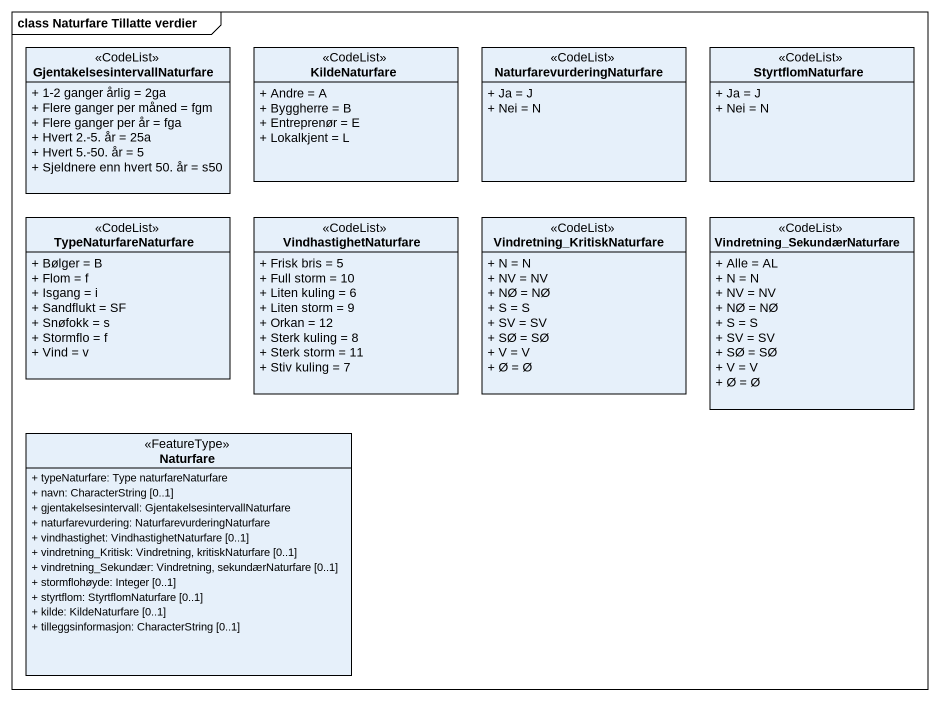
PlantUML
@startuml
mainframe class Naturfare Tillatte verdier
hide circle
hide empty members
skinparam classAttributeIconSize 0
class "GjentakelsesintervallNaturfare" as GjentakelsesintervallNaturfa <<CodeList>> {
  + 1-2 ganger årlig = 2ga
  + Flere ganger per måned = fgm
  + Flere ganger per år = fga
  + Hvert 2.-5. år = 25a
  + Hvert 5.-50. år = 5
  + Sjeldnere enn hvert 50. år = s50
}
class KildeNaturfare <<CodeList>> {
  + Andre = A
  + Byggherre = B
  + Entreprenør = E
  + Lokalkjent = L
}
class NaturfarevurderingNaturfare <<CodeList>> {
  + Ja = J
  + Nei = N
}
class StyrtflomNaturfare <<CodeList>> {
  + Ja = J
  + Nei = N
}
class TypeNaturfareNaturfare <<CodeList>> {
  + Bølger = B
  + Flom = f
  + Isgang = i
  + Sandflukt = SF
  + Snøfokk = s
  + Stormflo = f
  + Vind = v
}
class VindhastighetNaturfare <<CodeList>> {
  + Frisk bris = 5
  + Full storm = 10
  + Liten kuling = 6
  + Liten storm = 9
  + Orkan = 12
  + Sterk kuling = 8
  + Sterk storm = 11
  + Stiv kuling = 7
}
class Vindretning_KritiskNaturfare <<CodeList>> {
  + N = N
  + NV = NV
  + NØ = NØ
  + S = S
  + SV = SV
  + SØ = SØ
  + V = V
  + Ø = Ø
}
class "Vindretning_SekundærNaturfare" as Vindretning <<CodeList>> {
  + Alle = AL
  + N = N
  + NV = NV
  + NØ = NØ
  + S = S
  + SV = SV
  + SØ = SØ
  + V = V
  + Ø = Ø
}
class Naturfare <<FeatureType>> {
  + typeNaturfare: Type naturfareNaturfare
  + navn: CharacterString [0..1]
  + gjentakelsesintervall: GjentakelsesintervallNaturfare
  + naturfarevurdering: NaturfarevurderingNaturfare
  + vindhastighet: VindhastighetNaturfare [0..1]
  + vindretning_Kritisk: Vindretning, kritiskNaturfare [0..1]
  + vindretning_Sekundær: Vindretning, sekundærNaturfare [0..1]
  + stormflohøyde: Integer [0..1]
  + styrtflom: StyrtflomNaturfare [0..1]
  + kilde: KildeNaturfare [0..1]
  + tilleggsinformasjon: CharacterString [0..1]
}
@enduml
